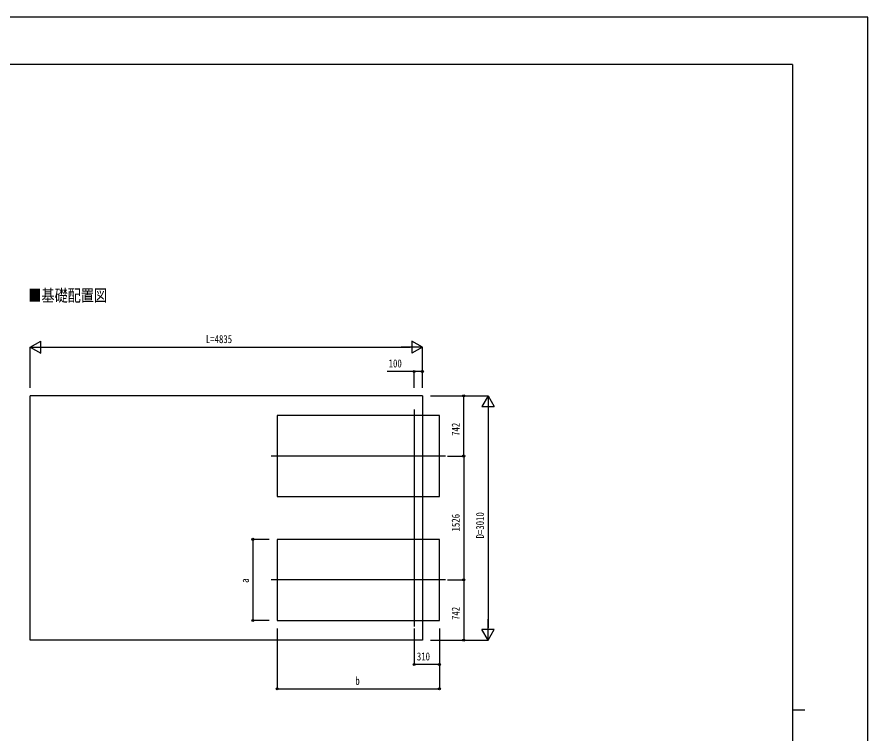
# Model space of a CAD drawing. Units: millimetres, scale not verified. Extents: x -12625 to 12615, y -8920 to 8910.
# Drawn here: x 2122 to 12615, y 77 to 8910 of the extents above; entities that cross this region are included whole.
import ezdxf
from ezdxf.enums import TextEntityAlignment as Align

# ---------------------------------------------------------------- set-up
doc = ezdxf.new("R2010")
doc.units = ezdxf.units.MM
doc.header["$LTSCALE"] = 40
for name, color, linetype in [('0-2_USER1', 3, 'Continuous'), ('0-3_YKK_12', 2, 'Continuous'), ('0-5_YKK_A1', 4, 'Continuous'), ('0-6_YKK_D', 6, 'Continuous'), ('0-7_YKK_ZWAK', 7, 'Continuous')]:
    doc.layers.add(name, color=color, linetype=linetype)
doc.styles.add('ＭＳ ゴシック', font='')
doc.styles.get('ＭＳ ゴシック').set_extended_font_data('MS Gothic')

msp = doc.modelspace()

# ---------------------------------------------------------------- linework, layer by layer
at = {"layer": '0-3_YKK_12'}
for p, q in [((7020.06, 4075.85), (7020.06, 1399.85)), ((7405.06, 3500.85), (5255.06, 3500.85)), ((7405.06, 1974.85), (5255.06, 1974.85))]:
    msp.add_line(p, q, dxfattribs=at)
at = {"layer": '0-5_YKK_A1'}
for p, q in [((2285.06, 1232.85), (2285.06, 4242.85)), ((7120.06, 4242.85), (2285.06, 4242.85)), ((7120.06, 4242.85), (7120.06, 1232.85)), ((7120.06, 1232.85), (2285.06, 1232.85))]:
    msp.add_line(p, q, dxfattribs=at)
for points in [[(5330.06, 4000.85), (5330.06, 3000.85), (7330.06, 3000.85), (7330.06, 4000.85)], [(5330.06, 2474.85), (5330.06, 1474.85), (7330.06, 1474.85), (7330.06, 2474.85)]]:
    msp.add_lwpolyline(points, close=True, dxfattribs=at)
at = {"layer": '0-6_YKK_D'}
for p, q in [((2285.06, 4842.85), (2414.96, 4917.85)), ((2285.06, 4342.85), (2285.06, 4843.85)), ((2285.06, 4842.85), (2414.96, 4767.85)), ((2285.06, 4842.85), (2544.87, 4842.85)), ((2414.96, 4767.85), (2414.96, 4917.85)), ((2435.06, 4842.85), (6970.06, 4842.85)), ((7120.06, 4842.85), (6860.25, 4842.85)), ((7120.06, 4842.85), (6990.16, 4917.85)), ((6990.16, 4917.85), (6990.16, 4767.85)), ((7120.06, 4842.85), (6990.16, 4767.85)), ((7120.06, 4342.85), (7120.06, 4843.85)), ((7020.06, 4342.85), (7020.06, 4543.85)), ((7120.06, 4342.85), (7120.06, 4543.85)), ((7220.06, 4242.85), (7931.06, 4242.85)), ((7430.06, 4242.85), (7631.06, 4242.85)), ((7630.06, 3500.85), (7630.06, 4242.85)), ((7930.06, 4242.85), (7855.06, 4112.95)), ((7930.06, 4242.85), (8005.06, 4112.95)), ((7930.06, 4242.85), (7930.06, 3983.05)), ((7855.06, 4112.95), (8005.06, 4112.95)), ((7930.06, 4092.85), (7930.06, 1382.85)), ((7430.06, 3500.85), (7631.06, 3500.85)), ((7430.06, 3500.85), (7631.06, 3500.85)), ((7630.06, 3500.85), (7630.06, 1974.85)), ((5230.06, 2474.85), (5029.06, 2474.85)), ((5030.06, 2474.85), (5030.06, 1474.85)), ((7430.06, 1974.85), (7631.06, 1974.85)), ((7430.06, 1974.85), (7631.06, 1974.85)), ((7630.06, 1974.85), (7630.06, 1232.85)), ((5230.06, 1474.85), (5029.06, 1474.85)), ((7930.06, 1232.85), (7930.06, 1492.66)), ((5330.06, 1374.85), (5330.06, 631.85)), ((7020.06, 1374.85), (7020.06, 931.85)), ((7330.06, 1374.85), (7330.06, 631.85)), ((7330.06, 1374.85), (7330.06, 931.85)), ((7930.06, 1232.85), (7855.06, 1362.76)), ((8005.06, 1362.76), (7855.06, 1362.76)), ((7930.06, 1232.85), (8005.06, 1362.76)), ((7220.06, 1232.85), (7931.06, 1232.85)), ((7430.06, 1232.85), (7631.06, 1232.85)), ((7330.06, 932.85), (7020.06, 932.85)), ((5330.06, 632.85), (7330.06, 632.85))]:
    msp.add_line(p, q, dxfattribs=at)
msp.add_lwpolyline([(7120.06, 4542.85), (7020.06, 4542.85), (6684.26, 4542.85)], dxfattribs=at)
for centre in [(7020.06, 4542.85), (7120.06, 4542.85), (7630.06, 4242.85), (7630.06, 3500.85), (7630.06, 3500.85), (5030.06, 2474.85), (7630.06, 1974.85), (7630.06, 1974.85), (5030.06, 1474.85), (7630.06, 1232.85), (7020.06, 932.85), (7330.06, 932.85), (5330.06, 632.85), (7330.06, 632.85)]:
    msp.add_circle(centre, 12.75, dxfattribs=at)
at = {"layer": '0-7_YKK_ZWAK'}
for p, q in [((11685.06, 8325), (-11714.94, 8325)), ((11685.06, 8325), (11685.06, -7575)), ((11685.06, 375), (11835.06, 375))]:
    msp.add_line(p, q, dxfattribs=at)
msp.add_lwpolyline([(-12615, -8910), (12615, -8910), (12615, 8910), (-12615, 8910)], close=True, dxfattribs=at)

# ---------------------------------------------------------------- texts
at = {"layer": '0-2_USER1', "style": 'ＭＳ ゴシック', "width": 0.8}
msp.add_text('■基礎配置図', height=148.5, dxfattribs=at).set_placement((2260.77, 5360.59), align=Align.BOTTOM_LEFT)
at = {"layer": '0-6_YKK_D', "style": 'ＭＳ ゴシック', "width": 0.8}
for s, p in [('L=4835', (4450.56, 4862.85)), ('100', (6704.26, 4562.85)), ('310', (7052.66, 952.85)), ('b', (6294.06, 652.85))]:
    msp.add_text(s, height=98.97, dxfattribs=at).set_placement(p, align=Align.BOTTOM_LEFT)
for s, p in [('742', (7610.06, 3749.45)), ('1526', (7610.06, 2572.25)), ('D=3010', (7910.06, 2485.85)), ('a', (5010.06, 1938.85)), ('742', (7610.06, 1481.45))]:
    msp.add_text(s, height=98.97, rotation=90, dxfattribs=at).set_placement(p, align=Align.BOTTOM_LEFT)

doc.saveas('drawing.dxf')
